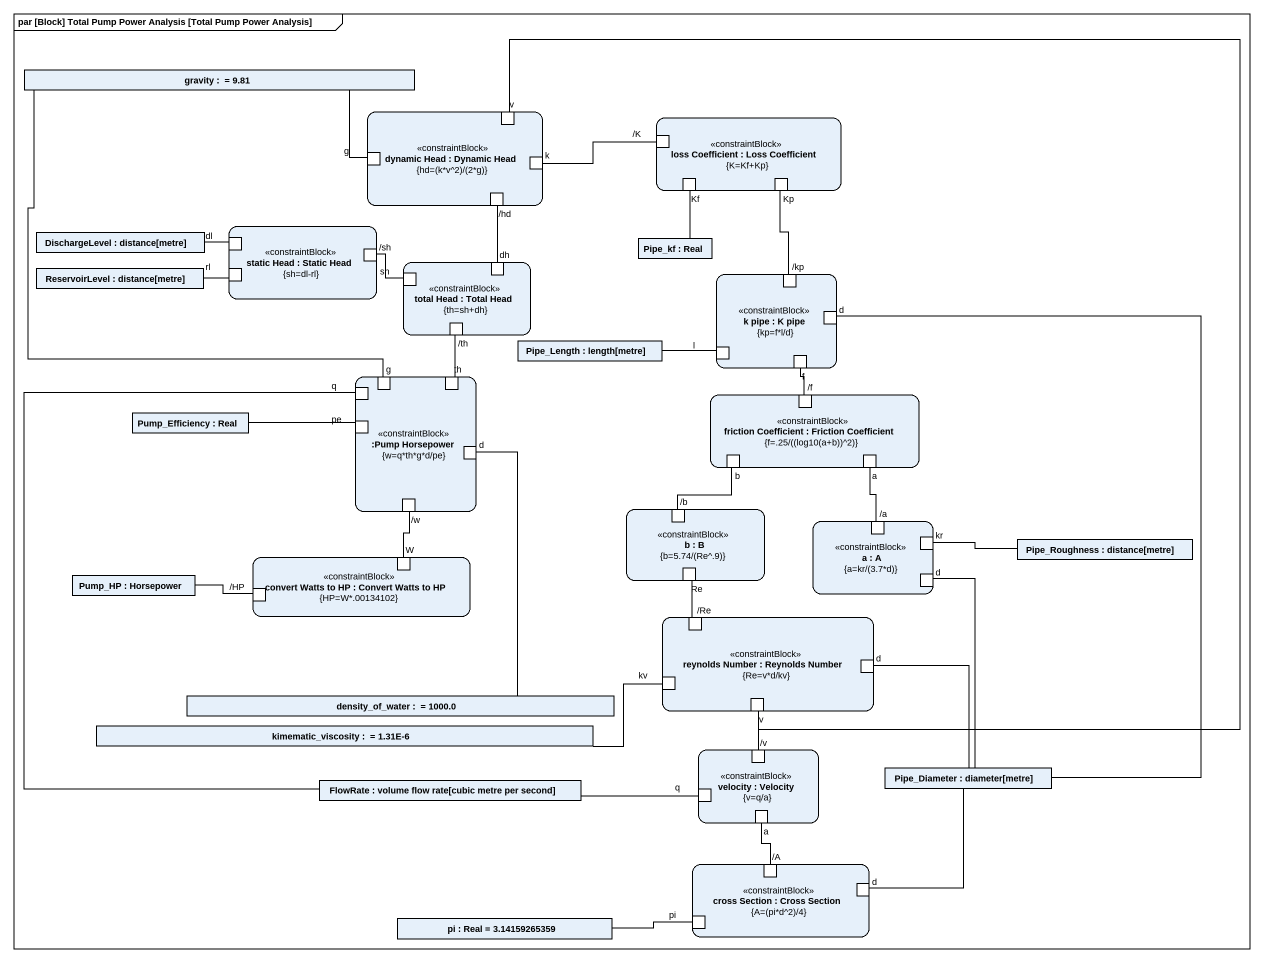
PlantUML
@startuml
mainframe par [Block] Total Pump Power Analysis [Total Pump Power Analysis]
rectangle "gravity :  = 9.81" as gravity
rectangle "dynamic Head : Dynamic Head\n{hd=(k*v^2)/(2*g)}" as dynamic_Head <<constraintBlock>> {
  port v
  port g
  port k
  port "/hd" as hd
}
rectangle "loss Coefficient : Loss Coefficient\n{K=Kf+Kp}" as loss_Coefficient <<constraintBlock>> {
  port "/K" as K
  port Kf
  port Kp
}
rectangle "DischargeLevel : distance[metre]" as DischargeLevel
rectangle "static Head : Static Head\n{sh=dl-rl}" as static_Head <<constraintBlock>> {
  port dl
  port rl
  port "/sh" as sh
}
rectangle "Pipe_kf : Real" as Pipe_kf
rectangle "ReservoirLevel : distance[metre]" as ReservoirLevel
rectangle "total Head : Total Head\n{th=sh+dh}" as total_Head <<constraintBlock>> {
  port "sh" as sh_2
  port dh
  port "/th" as th
}
rectangle "k pipe : K pipe\n{kp=f*l/d}" as k_pipe <<constraintBlock>> {
  port "/kp" as kp
  port d
  port l
  port f
}
rectangle "Pipe_Length : length[metre]" as Pipe_Length
rectangle ":Pump Horsepower\n{w=q*th*g*d/pe}" as Pump_Horsepower <<constraintBlock>> {
  port q
  port "g" as g_2
  port "th" as th_2
  port pe
  port "d" as d_2
  port "/w" as w
}
rectangle "friction Coefficient : Friction Coefficient\n{f=.25/((log10(a+b))^2)}" as friction_Coefficient <<constraintBlock>> {
  port "/f" as f_2
  port b
  port a
}
rectangle "Pump_Efficiency : Real" as Pump_Efficiency
rectangle "b : B\n{b=5.74/(Re^.9)}" as b_2 <<constraintBlock>> {
  port "/b" as b_3
  port Re
}
rectangle "a : A\n{a=kr/(3.7*d)}" as a_2 <<constraintBlock>> {
  port "/a" as a_3
  port kr
  port "d" as d_3
}
rectangle "Pipe_Roughness : distance[metre]" as Pipe_Roughness
rectangle "Pump_HP : Horsepower" as Pump_HP
rectangle "convert Watts to HP : Convert Watts to HP\n{HP=W*.00134102}" as convert_Watts_to_HP <<constraintBlock>> {
  port "/HP" as HP
  port W
}
rectangle "reynolds Number : Reynolds Number\n{Re=v*d/kv}" as reynolds_Number <<constraintBlock>> {
  port "/Re" as Re_2
  port "d" as d_4
  port kv
  port "v" as v_2
}
rectangle "density_of_water :  = 1000.0" as density_of_water
rectangle "kimematic_viscosity :  = 1.31E-6" as kimematic_viscosity
rectangle "FlowRate : volume flow rate[cubic metre per second]" as FlowRate
rectangle "velocity : Velocity\n{v=q/a}" as velocity <<constraintBlock>> {
  port "/v" as v_3
  port "q" as q_2
  port "a" as a_4
}
rectangle "Pipe_Diameter : diameter[metre]" as Pipe_Diameter
rectangle "cross Section : Cross Section\n{A=(pi*d^2)/4}" as cross_Section <<constraintBlock>> {
  port "/A" as A
  port "d" as d_5
  port "pi" as pi_2
}
rectangle "pi : Real = 3.14159265359" as pi
gravity -right- g
gravity -- g_2
k -right- K
hd -- dh
Kf -- Pipe_kf
DischargeLevel -right- dl
ReservoirLevel -right- rl
sh -- sh_2
kp -up- Kp
th -- th_2
Pipe_Length -right- l
f_2 -up- f
Pump_Efficiency -right- pe
w -- W
b_3 -up- b
a_3 -up- a
Pipe_Roughness -left- kr
Pump_HP -right- HP
Re_2 -up- Re
density_of_water -up- d_2
kimematic_viscosity -right- kv
FlowRate -up- q
FlowRate -right- q_2
v_3 -up- v
v_3 -up- v_2
Pipe_Diameter -up- d
Pipe_Diameter -up- d_3
Pipe_Diameter -up- d_4
Pipe_Diameter -- d_5
A -up- a_4
pi -right- pi_2
@enduml
